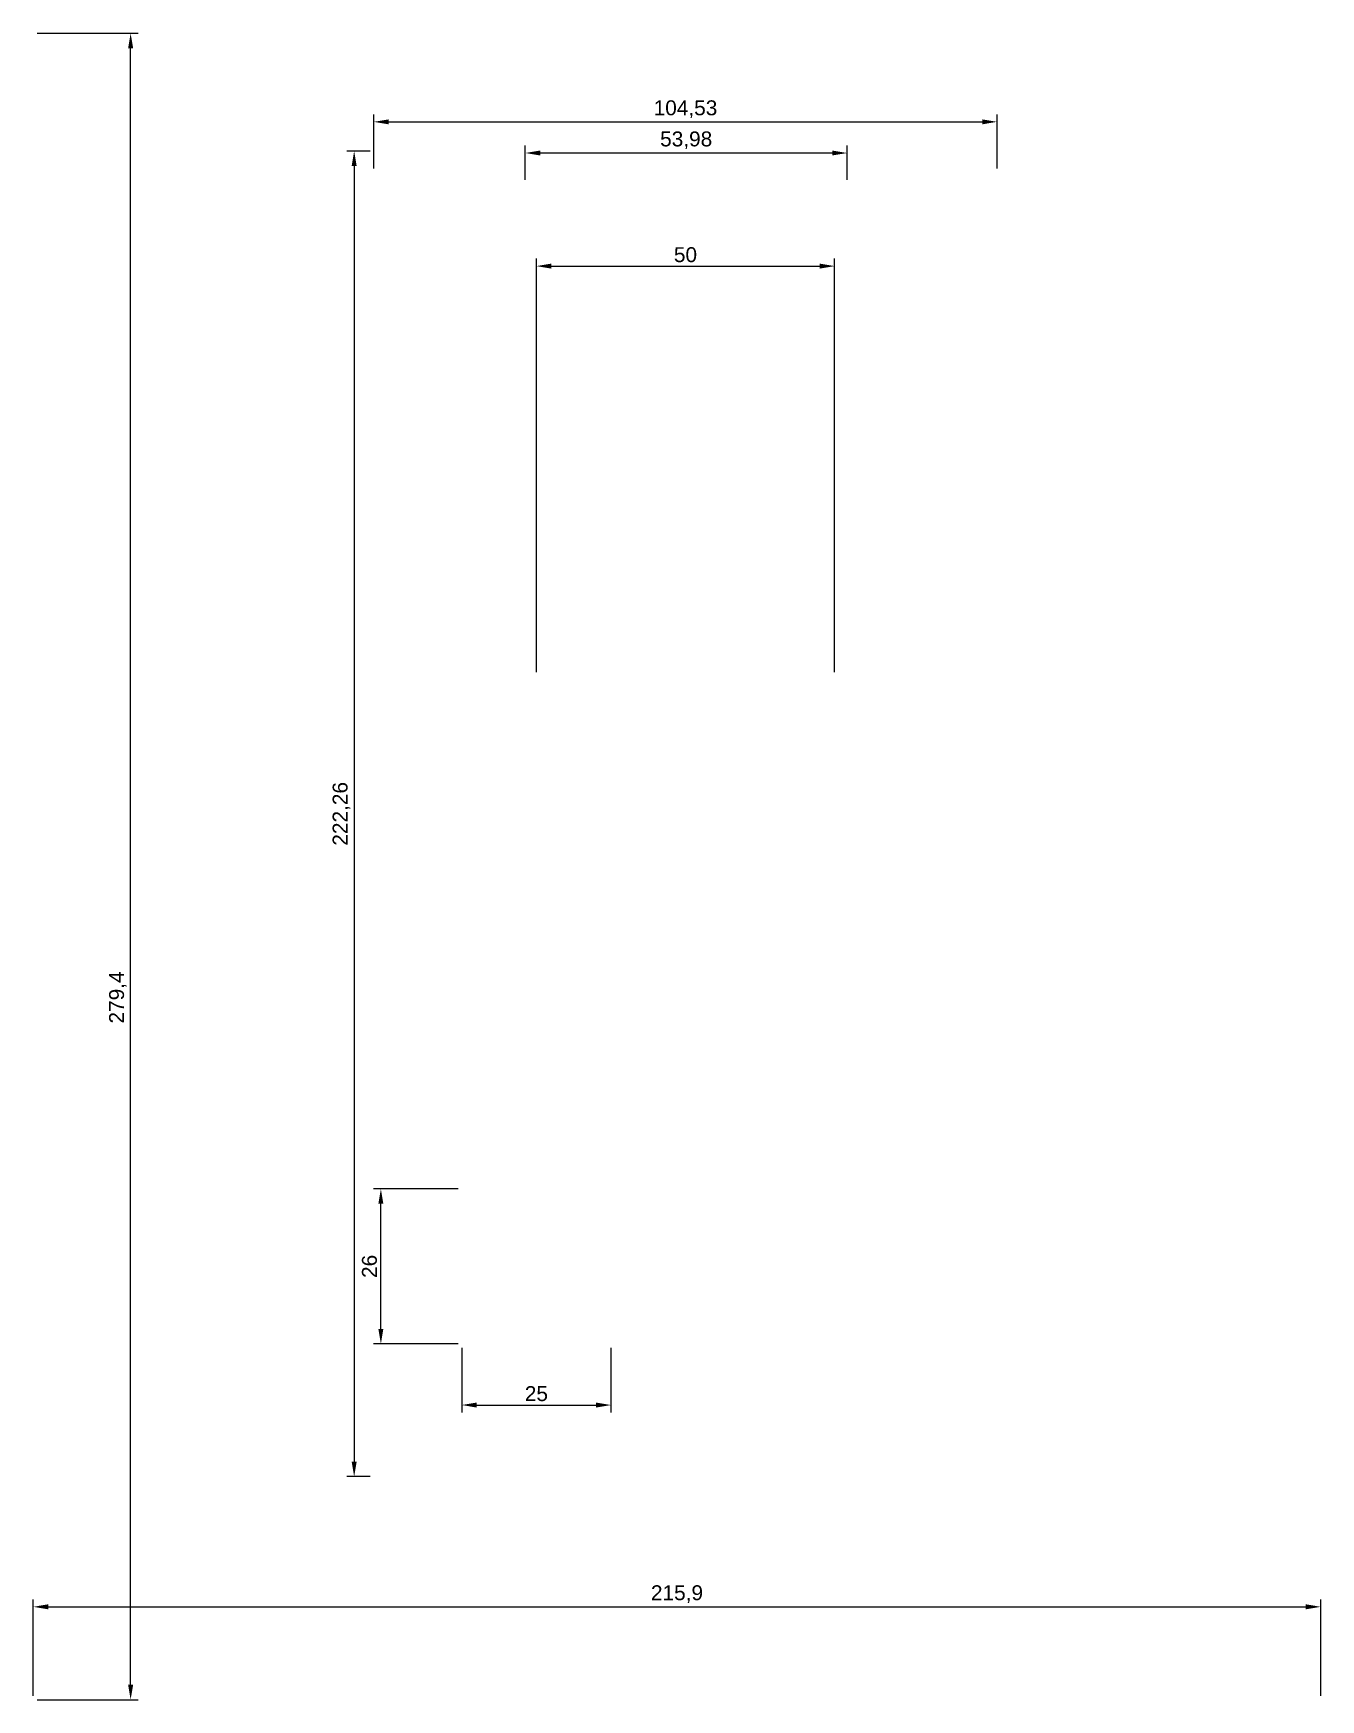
# Model space of a CAD drawing. Header units: millimetres. Extents: x 0 to 216, y 0 to 279.
import ezdxf

# ---------------------------------------------------------------- set-up
doc = ezdxf.new("R2010")
doc.units = ezdxf.units.MM
doc.styles.get("Standard").update_dxf_attribs({"font": 'arial.ttf'})
doc.dimstyles.new('ISO-25', dxfattribs={"dimtxt": 2.5, "dimasz": 2.5, "dimexe": 1.25, "dimexo": 0.625, "dimtad": 1, "dimtxsty": 'Standard', "dimcen": 2.5, "dimadec": 0, "dimazin": 0, "dimtfac": 1, "dimtmove": 0, "dimatfit": 3, "dimfxl": 1, "dimarcsym": 0})

# ---------------------------------------------------------------- blocks, each defined once
blk = doc.blocks.new('*D4')
at = {"color": 0, "lineweight": -2, "transparency": 16777216}
for p, q in [((0, 0.62), (0, 16.82)), ((215.9, 0.62), (215.9, 16.82)), ((2.5, 15.57), (213.4, 15.57))]:
    blk.add_line(p, q, dxfattribs=at)
at = {"color": 0, "transparency": 16777216}
for points in [[(2.5, 15.99), (2.5, 15.15), (0, 15.57)], [(213.4, 15.99), (213.4, 15.15), (215.9, 15.57)]]:
    blk.add_solid(points, dxfattribs=at)
at = {"layer": 'Defpoints', "color": 0, "transparency": 16777216}
for p in [(215.9, 15.57), (0, 0), (215.9, 0)]:
    blk.add_point(p, dxfattribs=at)
at = {"color": 0, "transparency": 16777216, "insert": (107.95, 17.7), "char_height": 2.5, "attachment_point": 5}
blk.add_mtext('215,9', dxfattribs=at)
blk = doc.blocks.new('*D5')
at = {"color": 0, "lineweight": -2, "transparency": 16777216}
for p, q in [((0.63, 279.4), (17.57, 279.4)), ((16.32, 2.5), (16.32, 276.9)), ((0.63, 0), (17.57, 0))]:
    blk.add_line(p, q, dxfattribs=at)
at = {"color": 0, "transparency": 16777216}
for points in [[(15.9, 276.9), (16.74, 276.9), (16.32, 279.4)], [(15.9, 2.5), (16.74, 2.5), (16.32, 0)]]:
    blk.add_solid(points, dxfattribs=at)
at = {"layer": 'Defpoints', "color": 0, "transparency": 16777216}
for p in [(0, 279.4), (16.32, 279.4), (0, 0)]:
    blk.add_point(p, dxfattribs=at)
at = {"color": 0, "transparency": 16777216, "insert": (14.19, 117.74), "char_height": 2.5, "attachment_point": 5, "rotation": 90}
blk.add_mtext('279,4', dxfattribs=at)
blk = doc.blocks.new('*D6')
at = {"color": 0, "lineweight": -2, "transparency": 16777216}
for p, q in [((57.1, 256.76), (57.1, 265.81)), ((161.63, 256.76), (161.63, 265.81)), ((59.6, 264.56), (159.13, 264.56))]:
    blk.add_line(p, q, dxfattribs=at)
at = {"color": 0, "transparency": 16777216}
for points in [[(59.6, 264.97), (59.6, 264.14), (57.1, 264.56)], [(159.13, 264.97), (159.13, 264.14), (161.63, 264.56)]]:
    blk.add_solid(points, dxfattribs=at)
at = {"layer": 'Defpoints', "color": 0, "transparency": 16777216}
for p in [(161.63, 264.56), (57.1, 256.13), (161.63, 256.13)]:
    blk.add_point(p, dxfattribs=at)
at = {"color": 0, "transparency": 16777216, "insert": (109.37, 266.68), "char_height": 2.5, "attachment_point": 5}
blk.add_mtext('104,53', dxfattribs=at)
blk = doc.blocks.new('*D7')
at = {"color": 0, "lineweight": -2, "transparency": 16777216}
for p, q in [((82.51, 254.84), (82.51, 260.58)), ((136.48, 254.84), (136.48, 260.58)), ((133.98, 259.33), (85.01, 259.33))]:
    blk.add_line(p, q, dxfattribs=at)
at = {"color": 0, "transparency": 16777216}
for points in [[(85.01, 259.75), (85.01, 258.92), (82.51, 259.33)], [(133.98, 259.75), (133.98, 258.92), (136.48, 259.33)]]:
    blk.add_solid(points, dxfattribs=at)
at = {"layer": 'Defpoints', "color": 0, "transparency": 16777216}
for p in [(82.51, 259.33), (82.51, 254.21), (136.48, 254.21)]:
    blk.add_point(p, dxfattribs=at)
at = {"color": 0, "transparency": 16777216, "insert": (109.49, 261.46), "char_height": 2.5, "attachment_point": 5}
blk.add_mtext('53,98', dxfattribs=at)
blk = doc.blocks.new('*D8')
at = {"color": 0, "lineweight": -2, "transparency": 16777216}
for p, q in [((71.87, 59.02), (71.87, 48.15)), ((96.87, 59.02), (96.87, 48.15)), ((74.37, 49.4), (94.37, 49.4))]:
    blk.add_line(p, q, dxfattribs=at)
at = {"color": 0, "transparency": 16777216}
for points in [[(74.37, 49.82), (74.37, 48.98), (71.87, 49.4)], [(94.37, 49.82), (94.37, 48.98), (96.87, 49.4)]]:
    blk.add_solid(points, dxfattribs=at)
at = {"layer": 'Defpoints', "color": 0, "transparency": 16777216}
for p in [(71.87, 59.65), (96.87, 59.65), (96.87, 49.4)]:
    blk.add_point(p, dxfattribs=at)
at = {"color": 0, "transparency": 16777216, "insert": (84.37, 51.3), "char_height": 2.5, "attachment_point": 5}
blk.add_mtext('25', dxfattribs=at)
blk = doc.blocks.new('*D9')
at = {"color": 0, "lineweight": -2, "transparency": 16777216}
for p, q in [((56.48, 259.66), (52.56, 259.66)), ((53.81, 257.16), (53.81, 39.9)), ((56.48, 37.4), (52.56, 37.4))]:
    blk.add_line(p, q, dxfattribs=at)
at = {"color": 0, "transparency": 16777216}
for points in [[(53.39, 257.16), (54.23, 257.16), (53.81, 259.66)], [(53.39, 39.9), (54.23, 39.9), (53.81, 37.4)]]:
    blk.add_solid(points, dxfattribs=at)
at = {"layer": 'Defpoints', "color": 0, "transparency": 16777216}
for p in [(57.1, 259.66), (53.81, 37.4), (57.1, 37.4)]:
    blk.add_point(p, dxfattribs=at)
at = {"color": 0, "transparency": 16777216, "insert": (51.68, 148.53), "char_height": 2.5, "attachment_point": 5, "rotation": 90}
blk.add_mtext('222,26', dxfattribs=at)
blk = doc.blocks.new('*D10')
at = {"color": 0, "lineweight": -2, "transparency": 16777216}
for p, q in [((84.37, 172.28), (84.37, 241.62)), ((86.87, 240.37), (131.87, 240.37)), ((134.37, 172.28), (134.37, 241.62))]:
    blk.add_line(p, q, dxfattribs=at)
at = {"color": 0, "transparency": 16777216}
for points in [[(86.87, 240.79), (86.87, 239.95), (84.37, 240.37)], [(131.87, 240.79), (131.87, 239.95), (134.37, 240.37)]]:
    blk.add_solid(points, dxfattribs=at)
at = {"layer": 'Defpoints', "color": 0, "transparency": 16777216}
for p in [(134.37, 240.37), (84.37, 171.65), (134.37, 171.65)]:
    blk.add_point(p, dxfattribs=at)
at = {"color": 0, "transparency": 16777216, "insert": (109.37, 242.27), "char_height": 2.5, "attachment_point": 5}
blk.add_mtext('50', dxfattribs=at)
blk = doc.blocks.new('*D11')
at = {"color": 0, "lineweight": -2, "transparency": 16777216}
for p, q in [((71.24, 85.65), (57.04, 85.65)), ((58.29, 62.15), (58.29, 83.15)), ((71.24, 59.65), (57.04, 59.65))]:
    blk.add_line(p, q, dxfattribs=at)
at = {"color": 0, "transparency": 16777216}
for points in [[(57.87, 83.15), (58.7, 83.15), (58.29, 85.65)], [(57.87, 62.15), (58.7, 62.15), (58.29, 59.65)]]:
    blk.add_solid(points, dxfattribs=at)
at = {"layer": 'Defpoints', "color": 0, "transparency": 16777216}
for p in [(58.29, 85.65), (71.87, 85.65), (71.87, 59.65)]:
    blk.add_point(p, dxfattribs=at)
at = {"color": 0, "transparency": 16777216, "insert": (56.38, 72.65), "char_height": 2.5, "attachment_point": 5, "rotation": 90}
blk.add_mtext('26', dxfattribs=at)

msp = doc.modelspace()

# ---------------------------------------------------------------- dimensions: what is measured, and where the dimension line sits
dim = msp.add_linear_dim(base=(16.319, 279.4), p1=(0, 0), p2=(0, 279.4), angle=90, dimstyle='ISO-25')
dim.commit()
dim.dimension.update_dxf_attribs({"geometry": '*D5', "text_midpoint": (16.319, 117.741), "dimtype": 160})
for base, p1, p2, picture, middle in [((161.631, 264.556), (57.104, 256.132), (161.631, 256.132), '*D6', (109.368, 266.683)), ((82.506, 259.334), (136.484, 254.215), (82.506, 254.215), '*D7', (109.495, 261.461)), ((134.369, 240.37), (84.366, 171.655), (134.369, 171.655), '*D10', (109.368, 242.272)), ((96.867, 49.399), (71.865, 59.648), (96.867, 59.648), '*D8', (84.366, 51.301))]:
    dim = msp.add_linear_dim(base=base, p1=p1, p2=p2, dimstyle='ISO-25')
    dim.commit()
    dim.dimension.update_dxf_attribs({"geometry": picture, "text_midpoint": middle})
for base, p1, p2, picture, middle in [((53.811, 37.397), (57.104, 259.66), (57.104, 37.397), '*D9', (51.683, 148.528)), ((58.286, 85.649), (71.865, 59.648), (71.865, 85.649), '*D11', (56.384, 72.649))]:
    dim = msp.add_linear_dim(base=base, p1=p1, p2=p2, angle=90, dimstyle='ISO-25')
    dim.commit()
    dim.dimension.update_dxf_attribs({"geometry": picture, "text_midpoint": middle})
dim = msp.add_linear_dim(base=(215.9, 15.57), p1=(0, 0), p2=(215.9, 0), dimstyle='ISO-25')
dim.commit()
dim.dimension.update_dxf_attribs({"geometry": '*D4', "text_midpoint": (107.95, 15.57), "dimtype": 160})

doc.saveas('drawing.dxf')
